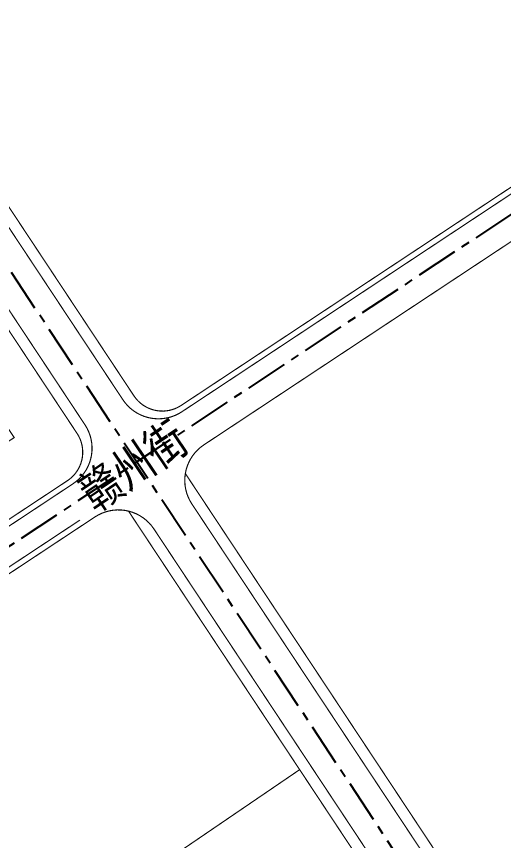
# Model space of a CAD drawing. Extents: x 10519 to 17598, y -625 to 2857.
# Drawn here: x 13149.5 to 13321, y 1390.4 to 1680.6 of the extents above; entities that cross this region are included whole.
import ezdxf

# ---------------------------------------------------------------- set-up
doc = ezdxf.new("R2010")
doc.units = 0
doc.header["$MEASUREMENT"] = 0
doc.linetypes.add('CENTER', pattern=[2, 1.25, -0.25, 0.25, -0.25])
doc.linetypes.add('CENTERX2', pattern=[4, 2.5, -0.5, 0.5, -0.5])
for name, color, linetype in [('00000衢化东路中线', 1, 'CENTER'), ('00000道路边线', 2, 'CONTINUOUS'), ('000道路名称', 6, 'CONTINUOUS')]:
    doc.layers.add(name, color=color, linetype=linetype)
doc.styles.add('黑体', font='SIMHEI.TTF', dxfattribs={"width": 0.8})

msp = doc.modelspace()

# ---------------------------------------------------------------- linework, layer by layer
at = {"layer": '00000衢化东路中线', "color": 6, "linetype": 'CENTERX2', "ltscale": 6}
for p, q in [((13513.6, 1037.53), (13059.47, 1723.75)), ((13403.78, 1663.97), (12386.25, 990.55))]:
    msp.add_line(p, q, dxfattribs=at)
at = {"layer": '00000道路边线', "const_width": 0.4}
for points in [[(13076.95, 1728.12, 0.414214), (13074.41, 1715.65), (13186.93, 1545.64, 0.414214), (13207.72, 1541.4), (13374.32, 1651.66, 0.381993), (13379.4, 1671.01), (13288.62, 1848.22, 0.447185), (13266.99, 1853.89), (13076.95, 1728.12)], [(13283.43, 1853.97), (13377.62, 1670.1, -0.381993), (13373.22, 1653.33), (13207.45, 1543.62, -0.414214), (13190.82, 1547.01), (13185.3, 1555.35), (13175.55, 1570.09)], [(13353.48, 1339.28, -0.414214), (13318.84, 1346.33, 0.414214), (13353.48, 1339.28), (13499.33, 1435.8, 0.410529), (13506.55, 1470.18), (13400.91, 1634.26, 0.417908), (13380.02, 1638.65), (13215.45, 1529.73, 0.414214), (13211.22, 1508.94), (13318.84, 1346.33)], [(13208.92, 1519.65), (13322.17, 1348.54, 0.414214), (13349.89, 1342.9), (13499.07, 1441.63, 0.410529), (13504.85, 1469.13), (13395.18, 1639.47)], [(13153.06, 1505.23), (13169.36, 1516.02), (13039.24, 1429.9, -0.414284), (13018.45, 1434.14), (13016.24, 1437.47, -0.414143), (13017.94, 1445.78), (13148.67, 1532.3), (13103.39, 1600.73, -0.414214), (13105.08, 1609.04), (13109.47, 1611.95, -0.414214), (13126.1, 1608.56), (13173.59, 1536.8), (13158.78, 1559.19)], [(13172.19, 1567.91), (13181.97, 1553.14), (13186.93, 1545.64, 0.414214), (13207.72, 1541.4)], [(13155.42, 1557.01), (13170.81, 1533.76, -0.414214), (13167.42, 1517.13), (13151.97, 1506.91)], [(13169.36, 1516.02, 0.414214), (13173.59, 1536.8)], [(13305.49, 1337.5, -0.414214), (13298.44, 1302.85, 0.414214), (13305.49, 1337.5), (13197.87, 1500.11, 0.414214), (13177.09, 1504.34), (13160.68, 1493.49)], [(13188.91, 1506.41), (13302.16, 1335.29, -0.414214), (13296.52, 1307.58), (13286, 1300.61)], [(13171.05, 1500.35), (13042.01, 1414.95, 0.268293), (13042.91, 1399.96), (13157.15, 1227.34), (13042.91, 1399.96, -0.414214), (13047.14, 1420.74), (13171.81, 1503.25), (13047.14, 1420.74, 0.414214), (13042.91, 1399.96), (13157.15, 1227.34, 0.184483), (13165.86, 1221.1), (13296.31, 1307.44)]]:
    msp.add_lwpolyline(points, format="xyb", dxfattribs=at)
for points in [[(13190.14, 1548.04), (13073.62, 1724.1)], [(13117.83, 1613.81), (13170.12, 1534.8)], [(13166.39, 1516.45), (13031.9, 1427.44)], [(13223.03, 1397.52), (13249.18, 1415.35), (13100.03, 1313.65)]]:
    msp.add_lwpolyline(points, dxfattribs=at)
for points in [[(13042.01, 1414.95), (13171.05, 1500.35)], [(13160.68, 1493.49), (13171.05, 1500.35)]]:
    msp.add_lwpolyline(points, close=True, dxfattribs=at)

# ---------------------------------------------------------------- texts
at = {"layer": '000道路名称', "color": 0, "style": '黑体', "width": 0.8}
msp.add_text('赣州街                      ', height=12.5, rotation=34.0057, dxfattribs=at).set_placement((13177.09, 1505.79))

doc.saveas('drawing.dxf')
